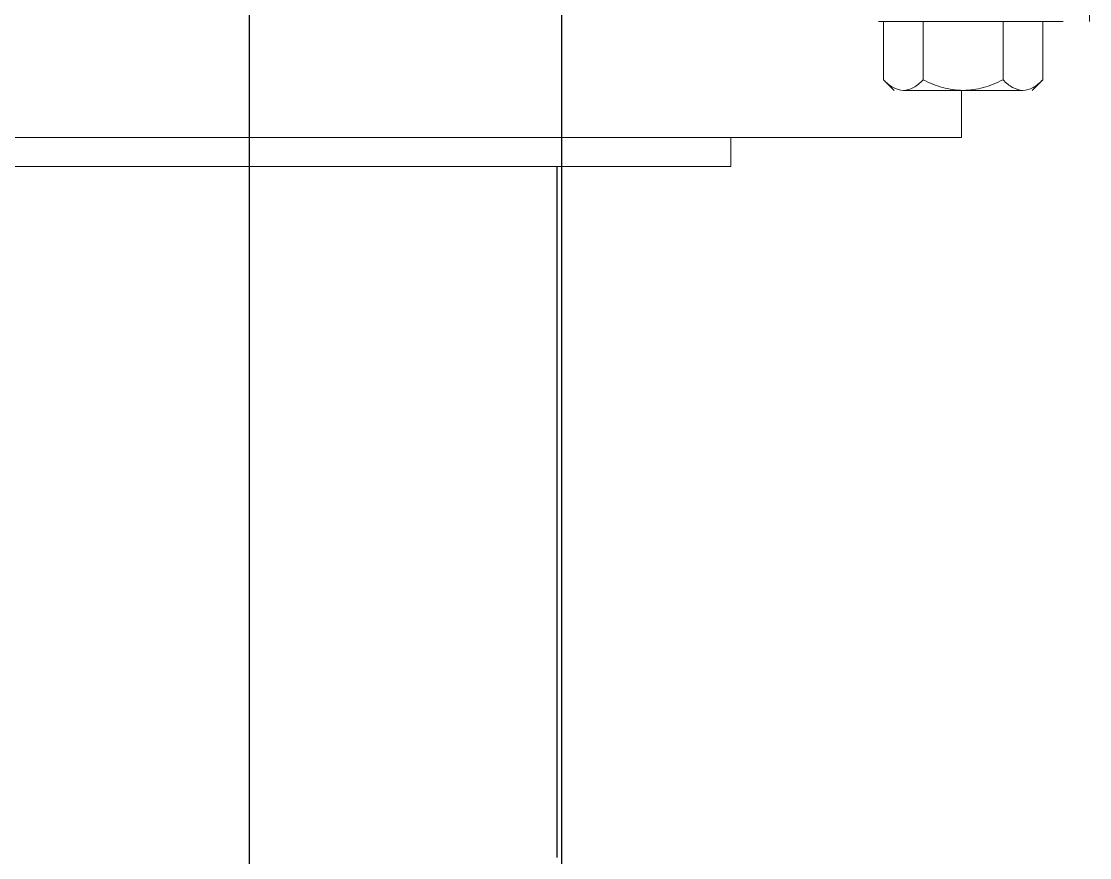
# Model space of a CAD drawing. Extents: x -76427 to 292734, y -42117 to 131250.
# Drawn here: x 8768.5 to 8915.9, y -37139.2 to -37023.8 of the extents above; entities that cross this region are included whole.
import ezdxf
from ezdxf.xclip import XClip

# ---------------------------------------------------------------- set-up
doc = ezdxf.new("R2010")
doc.units = 0
doc.header["$LTSCALE"] = 10
doc.header["$XCLIPFRAME"] = 2
for name, color, linetype in [('TPH12-SEC-@E$0$SIAGE1', 252, 'Continuous'), ('XFM7P10PV$0$U-PV-PIPE-SUS', 252, 'Continuous'), ('XFM7P10PV-200K$0$U-PV-PIPE-SUS', 200, 'Continuous')]:
    doc.layers.add(name, color=color, linetype=linetype)
for name, color, linetype, lineweight in [('XFM7P10PV$0$AP5B-SM-08-FNN-300-A(B)-LB1$0$A-GENM', 252, 'Continuous', 5), ('XFM7P10PV$0$AP5B-SM-08-FNN-300-A(B)-LB1$0$管配件', 252, 'Continuous', 5), ('XFM7P10PV-200K$0$AP5B-SM-08-FNN-300-A(B)-LB1$0$A-GENM', 7, 'Continuous', 5), ('XFM7P10PV-200K$0$AP5B-SM-08-FNN-300-A(B)-LB1$0$管配件', 7, 'Continuous', 5)]:
    doc.layers.add(name, color=color, linetype=linetype, lineweight=lineweight)

# ---------------------------------------------------------------- blocks, each defined once
blk = doc.blocks.new('TPH12-SEC-@E')
at = {"layer": 'TPH12-SEC-@E$0$SIAGE1'}
blk.add_line((38000, 385100), (38000, 391925), dxfattribs=at)
blk = doc.blocks.new('XFM7P10PV-200K$0$AP5B-SM-08-FNN-300-A(B)-LB1$0$Flange_ JIS 10K - 標準-1515172-LB1-PX-X')
at = {"layer": 'XFM7P10PV-200K$0$AP5B-SM-08-FNN-300-A(B)-LB1$0$管配件', "color": 216, "true_color": 0x800080}
for p, q in [((-4453.999, 15948.286), (-4453.999, 15947.631)), ((-4439.999, 15947.631), (-4453.999, 15947.631)), ((-4450.814, 15947.631), (-4450.814, 15947.231)), ((-4439.999, 15947.231), (-4450.814, 15947.231))]:
    blk.add_line(p, q, dxfattribs=at)
blk = doc.blocks.new('XFM7P10PV-200K$0$AP5B-SM-08-FNN-300-A(B)-LB1$0$不銹鋼軟接_150A - RFB-6x6-1677208-LB1-PX-X')
at = {"layer": 'XFM7P10PV-200K$0$AP5B-SM-08-FNN-300-A(B)-LB1$0$A-GENM', "color": 216, "true_color": 0x800080}
for p, q in [((-4455.768, 15949.473), (-4455.768, 15949.235)), ((-4455.402, 15949.235), (-4452.855, 15949.235)), ((-4455.122, 15949.235), (-4455.122, 15948.43)), ((-4454.572, 15949.235), (-4454.572, 15948.43)), ((-4452.922, 15949.235), (-4453.472, 15949.235)), ((-4453.472, 15949.235), (-4453.472, 15948.43)), ((-4452.922, 15948.43), (-4452.922, 15949.235)), ((-4452.855, 15949.235), (-4452.885, 15949.235)), ((-4455.122, 15948.43), (-4454.974, 15948.283)), ((-4453.069, 15948.283), (-4452.922, 15948.43)), ((-4454.847, 15948.283), (-4454.022, 15948.283)), ((-4454.022, 15948.283), (-4454.847, 15948.283)), ((-4454.022, 15948.283), (-4453.197, 15948.283)), ((-4453.197, 15948.283), (-4454.022, 15948.283))]:
    blk.add_line(p, q, dxfattribs=at)
for points in [[(-4454.847, 15948.283), (-4454.894, 15948.285), (-4454.987, 15948.312), (-4455.077, 15948.383), (-4455.122, 15948.43)], [(-4454.572, 15948.43), (-4454.614, 15948.384), (-4454.703, 15948.313), (-4454.798, 15948.286), (-4454.847, 15948.283)], [(-4454.022, 15948.283), (-4454.116, 15948.285), (-4454.302, 15948.312), (-4454.483, 15948.383), (-4454.572, 15948.43)], [(-4453.472, 15948.43), (-4453.557, 15948.384), (-4453.735, 15948.313), (-4453.924, 15948.286), (-4454.022, 15948.283)], [(-4453.197, 15948.283), (-4453.244, 15948.285), (-4453.337, 15948.312), (-4453.427, 15948.383), (-4453.472, 15948.43)], [(-4452.922, 15948.43), (-4452.965, 15948.384), (-4453.053, 15948.313), (-4453.148, 15948.286), (-4453.197, 15948.283)]]:
    blk.add_open_spline(points, degree=3, dxfattribs=at)
blk = doc.blocks.new('XFM7P10PV-200K$0$AP5B-SM-08-FNN-300-A(B)-LB1$0$不銹鋼軟接_150A - 標準-1677211-LB1-PX-X')
blk.add_blockref('XFM7P10PV-200K$0$AP5B-SM-08-FNN-300-A(B)-LB1$0$不銹鋼軟接_150A - RFB-6x6-1677208-LB1-PX-X', (0, 0))
blk = doc.blocks.new('XFM7P10PV-200K')
at = {"layer": 'XFM7P10PV-200K$0$U-PV-PIPE-SUS'}
for p, q in [((8843.08, -37205.37), (8843.08, -36420.42)), ((8842.39, -37043.79, 0), (8842.39, -37139.16, 0))]:
    blk.add_line(p, q, dxfattribs=at)
at = {"layer": 'XFM7P10PV-200K$0$U-PV-PIPE-SUS', "xscale": -10, "yscale": 10, "zscale": 10}
for name in ['XFM7P10PV-200K$0$AP5B-SM-08-FNN-300-A(B)-LB1$0$不銹鋼軟接_150A - 標準-1677211-LB1-PX-X', 'XFM7P10PV-200K$0$AP5B-SM-08-FNN-300-A(B)-LB1$0$Flange_ JIS 10K - 標準-1515172-LB1-PX-X']:
    blk.add_blockref(name, (-35641.73, -196516.11, 0), dxfattribs=at)
blk = doc.blocks.new('XFM7P10PV$0$AP5B-SM-08-FNN-300-A(B)-LB1$0$Flange_ JIS 10K - 標準-1515172-LB1-PX-X')
at = {"layer": 'XFM7P10PV$0$AP5B-SM-08-FNN-300-A(B)-LB1$0$管配件', "color": 216, "true_color": 0x800080}
for p, q in [((-4453.999, 15948.286), (-4453.999, 15947.631)), ((-4439.999, 15947.631), (-4453.999, 15947.631)), ((-4450.814, 15947.631), (-4450.814, 15947.231)), ((-4439.999, 15947.231), (-4450.814, 15947.231))]:
    blk.add_line(p, q, dxfattribs=at)
blk = doc.blocks.new('XFM7P10PV$0$AP5B-SM-08-FNN-300-A(B)-LB1$0$不銹鋼軟接_150A - RFB-6x6-1677208-LB1-PX-X')
at = {"layer": 'XFM7P10PV$0$AP5B-SM-08-FNN-300-A(B)-LB1$0$A-GENM', "color": 216, "true_color": 0x800080}
for p, q in [((-4455.768, 15949.473), (-4455.768, 15949.235)), ((-4455.402, 15949.235), (-4452.855, 15949.235)), ((-4455.122, 15949.235), (-4455.122, 15948.43)), ((-4454.572, 15949.235), (-4454.572, 15948.43)), ((-4452.922, 15949.235), (-4453.472, 15949.235)), ((-4453.472, 15949.235), (-4453.472, 15948.43)), ((-4452.922, 15948.43), (-4452.922, 15949.235)), ((-4452.855, 15949.235), (-4452.885, 15949.235)), ((-4455.122, 15948.43), (-4454.974, 15948.283)), ((-4453.069, 15948.283), (-4452.922, 15948.43)), ((-4454.847, 15948.283), (-4454.022, 15948.283)), ((-4454.022, 15948.283), (-4454.847, 15948.283)), ((-4454.022, 15948.283), (-4453.197, 15948.283)), ((-4453.197, 15948.283), (-4454.022, 15948.283))]:
    blk.add_line(p, q, dxfattribs=at)
for points in [[(-4454.847, 15948.283), (-4454.894, 15948.285), (-4454.987, 15948.312), (-4455.077, 15948.383), (-4455.122, 15948.43)], [(-4454.572, 15948.43), (-4454.614, 15948.384), (-4454.703, 15948.313), (-4454.798, 15948.286), (-4454.847, 15948.283)], [(-4454.022, 15948.283), (-4454.116, 15948.285), (-4454.302, 15948.312), (-4454.483, 15948.383), (-4454.572, 15948.43)], [(-4453.472, 15948.43), (-4453.557, 15948.384), (-4453.735, 15948.313), (-4453.924, 15948.286), (-4454.022, 15948.283)], [(-4453.197, 15948.283), (-4453.244, 15948.285), (-4453.337, 15948.312), (-4453.427, 15948.383), (-4453.472, 15948.43)], [(-4452.922, 15948.43), (-4452.965, 15948.384), (-4453.053, 15948.313), (-4453.148, 15948.286), (-4453.197, 15948.283)]]:
    blk.add_open_spline(points, degree=3, dxfattribs=at)
blk = doc.blocks.new('XFM7P10PV$0$AP5B-SM-08-FNN-300-A(B)-LB1$0$不銹鋼軟接_150A - 標準-1677211-LB1-PX-X')
blk.add_blockref('XFM7P10PV$0$AP5B-SM-08-FNN-300-A(B)-LB1$0$不銹鋼軟接_150A - RFB-6x6-1677208-LB1-PX-X', (0, 0))
blk = doc.blocks.new('XFM7P10PV')
at = {"layer": 'XFM7P10PV$0$U-PV-PIPE-SUS'}
for p, q in [((8843.08, -37205.37), (8843.08, -36420.42)), ((8842.39, -37043.79, 0), (8842.39, -37139.16, 0))]:
    blk.add_line(p, q, dxfattribs=at)
at = {"layer": 'XFM7P10PV$0$U-PV-PIPE-SUS', "xscale": -10, "yscale": 10, "zscale": 10}
for name in ['XFM7P10PV$0$AP5B-SM-08-FNN-300-A(B)-LB1$0$不銹鋼軟接_150A - 標準-1677211-LB1-PX-X', 'XFM7P10PV$0$AP5B-SM-08-FNN-300-A(B)-LB1$0$Flange_ JIS 10K - 標準-1515172-LB1-PX-X']:
    blk.add_blockref(name, (-35641.73, -196516.11, 0), dxfattribs=at)

msp = doc.modelspace()

# ---------------------------------------------------------------- block references
for name in ['XFM7P10PV', 'XFM7P10PV-200K']:
    msp.add_blockref(name, (0, 0))
ref = msp.add_blockref('TPH12-SEC-@E', (-29200, -422554.63))
XClip(ref).set_block_clipping_path([(33964.7926547826, 380750.0000000001), (50300, 392150)])

doc.saveas('drawing.dxf')
